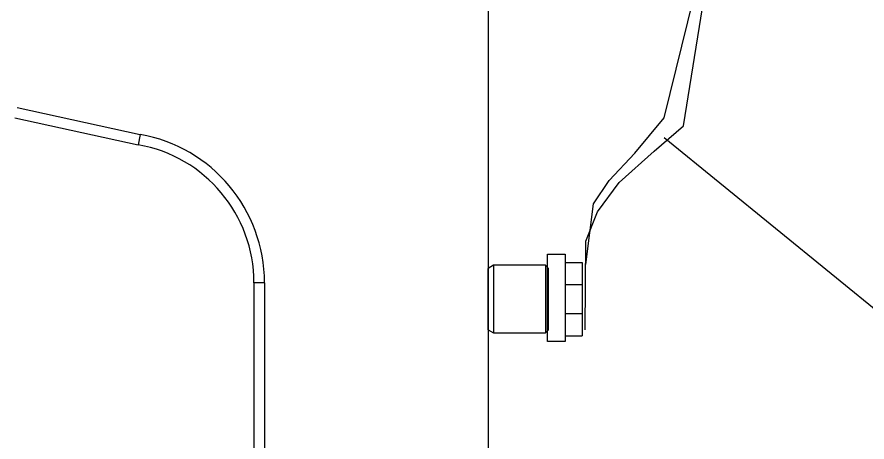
# Model space of a CAD drawing. Header units: millimetres. Extents: x 14764 to 276930, y -11609 to 135619.
# Drawn here: x 259089.6 to 259386, y 132066.6 to 132214.7 of the extents above; entities that cross this region are included whole.
import ezdxf

# ---------------------------------------------------------------- set-up
doc = ezdxf.new("R2010")
doc.units = ezdxf.units.MM
doc.header["$LTSCALE"] = 23.1
doc.layers.get('0').update_dxf_attribs({"linetype": 'CONTINUOUS'})
doc.layers.add('CORE', color=5, linetype='CONTINUOUS')

msp = doc.modelspace()

# ---------------------------------------------------------------- linework, layer by layer
at = {"linetype": 'Continuous', "lineweight": 30}
for p, q in [((259089.6108, 132183.1582), (259132.5416, 132173.8086)), ((259088.8054, 132179.5692), (259131.9036, 132170.1901)), ((259132.5416, 132173.8086), (259131.9036, 132170.1901)), ((259172.2431, 132122.1153), (259172.2431, 131851.3628)), ((259175.9174, 132122.1153), (259172.2431, 132122.1153)), ((259175.9174, 132122.1153), (259175.9174, 131851.3628))]:
    msp.add_line(p, q, dxfattribs=at)
at = {"color": 1}
msp.add_line((259432.0535, 132077.5448), (259315.3464, 132172.6652), dxfattribs=at)
at = {"color": 0, "linetype": 'ByBlock', "lineweight": 25, "ltscale": 0.5}
msp.add_lwpolyline([(259253.8862, 132218.9312), (259253.8862, 131680.7125), (258843.8862, 131680.7125), (258843.8862, 131715.6434)], dxfattribs=at)
at = {"linetype": 'Continuous', "lineweight": 30}
for radius in [52.4907, 48.8164]:
    msp.add_arc((259123.4267, 132122.1153), radius, 0, 80, dxfattribs=at)
at = {"layer": 'CORE', "color": 0}
for p, q in [((259315.2643, 132179.5665), (259326.7138, 132225.7213)), ((259322.0861, 132176.8412), (259329.8884, 132225.7213)), ((259305.0316, 132167.3028), (259315.2643, 132179.5665)), ((259311.8534, 132167.9841), (259322.0861, 132176.8412)), ((259299.5741, 132157.083), (259311.8534, 132167.9841)), ((259296.1632, 132157.7643), (259305.0316, 132167.3028)), ((259290.7058, 132149.5885), (259296.1632, 132157.7643)), ((259292.0701, 132146.8633), (259299.5741, 132157.083)), ((259287.977, 132128.4677), (259290.7058, 132149.5885)), ((259287.977, 132136.6435), (259292.0701, 132146.8633)), ((259287.7469, 132105.736), (259287.977, 132136.6435)), ((259274.6108, 132132.0253), (259280.721, 132132.0253)), ((259274.6108, 132101.6776), (259274.6108, 132132.0253)), ((259280.721, 132132.0253), (259280.721, 132101.6776)), ((259255.7452, 132128.1798), (259253.8862, 132127.111)), ((259253.8862, 132105.736), (259253.8862, 132127.111)), ((259255.7452, 132128.1798), (259255.7452, 132104.6673)), ((259273.9139, 132128.1798), (259255.7452, 132128.1798)), ((259273.9139, 132128.1798), (259273.9139, 132104.6673)), ((259274.9827, 132127.111), (259273.9139, 132128.1798)), ((259274.9827, 132105.736), (259274.9827, 132127.111)), ((259280.721, 132129.184), (259286.6782, 132129.184)), ((259286.6782, 132129.184), (259286.6782, 132103.6631)), ((259280.721, 132121.5111), (259286.6782, 132121.5111)), ((259280.721, 132111.336), (259286.6782, 132111.336)), ((259253.8862, 132105.736), (259255.7452, 132104.6673)), ((259273.9139, 132104.6673), (259274.9827, 132105.736)), ((259255.7452, 132104.6673), (259273.9139, 132104.6673)), ((259280.721, 132103.6631), (259286.6782, 132103.6631)), ((259280.721, 132101.6776), (259274.6108, 132101.6776))]:
    msp.add_line(p, q, dxfattribs=at)

doc.saveas('drawing.dxf')
